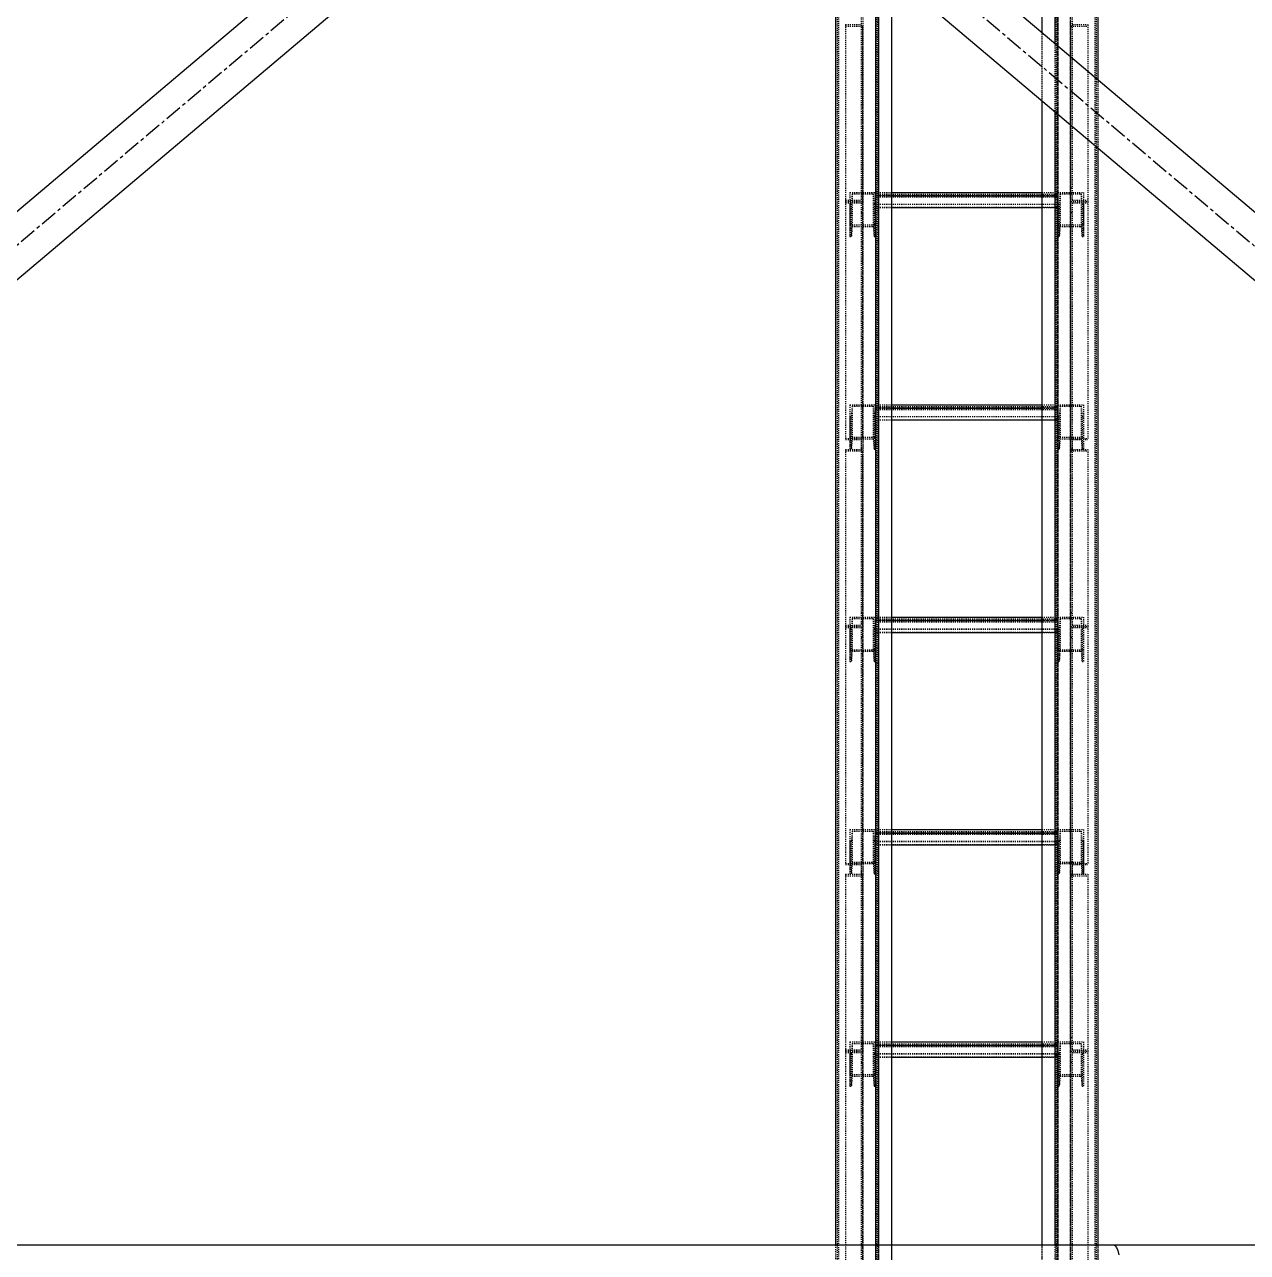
# Model space of a CAD drawing. Header units: millimetres. Extents: x 5143 to 30813, y 232 to 21408.
# Drawn here: x 25753 to 26324, y 4367 to 4940 of the extents above; entities that cross this region are included whole.
import ezdxf

# ---------------------------------------------------------------- set-up
doc = ezdxf.new("R2010")
doc.units = ezdxf.units.MM
doc.header["$LTSCALE"] = 0.25
for name, pattern in [('CENTER', [50.8, 31.75, -6.35, 6.35, -6.35]), ('XKITLINE00', [0]), ('XKITLINE02', [4, 2, -2]), ('XKITLINE03', [6, 3, -1, 1, -1])]:
    doc.linetypes.add(name, pattern=pattern)

msp = doc.modelspace()

# ---------------------------------------------------------------- linework, layer by layer
at = {"color": 3, "linetype": 'XKITLINE02'}
for p, q in [((26150.38, 5900.27), (26150.38, 4257.56)), ((26151.23, 5900.09), (26151.23, 4257.75)), ((26234.53, 5900.09), (26234.53, 4257.75)), ((26235.38, 5900.27), (26235.38, 4257.56)), ((26132.53, 5889.26), (26132.53, 4263.02)), ((26133.06, 5888.53), (26133.07, 4262.57)), ((26150.3, 5888.53), (26150.3, 4262.57)), ((26150.83, 5889.26), (26150.83, 4263.02)), ((26151.68, 5889.26), (26151.68, 4301.37)), ((26234.91, 5889.26), (26234.91, 4263.02)), ((26235.44, 5888.53), (26235.45, 4262.57)), ((26252.68, 5888.53), (26252.68, 4262.57)), ((26253.21, 5889.26), (26253.21, 4263.02)), ((26254.06, 5889.26), (26254.06, 4290.38)), ((26157.88, 5857.04), (26157.88, 4260.27)), ((26227.88, 5840.34), (26227.88, 4260.16)), ((26143.58, 4945.53), (26143.58, 4857.76)), ((26144.38, 4945.53), (26144.38, 4857.11)), ((26241.36, 4945.53), (26241.36, 4939.02)), ((26241.36, 4945.53), (26241.36, 4857.11)), ((26242.16, 4945.53), (26242.16, 4939.67)), ((26242.16, 4945.53), (26242.16, 4857.76)), ((26136.38, 4939.67), (26136.38, 4857.11)), ((26136.38, 4939.67), (26143.58, 4939.67)), ((26136.38, 4939.02), (26144.38, 4939.02)), ((26241.36, 4939.02), (26249.36, 4939.02)), ((26242.16, 4939.67), (26249.36, 4939.67)), ((26249.36, 4939.67), (26249.36, 4939.02)), ((26249.36, 4939.67), (26249.36, 4857.11)), ((26227.88, 4936.2), (26227.88, 4904.32)), ((26234.06, 4930.98), (26234.06, 4899.1)), ((26254.06, 4914.1), (26254.06, 4882.21)), ((26143.58, 4863.62), (26144.38, 4863.62)), ((26143.58, 4863.62), (26143.58, 4857.76)), ((26144.38, 4863.62), (26144.38, 4857.11)), ((26241.36, 4863.62), (26242.16, 4863.62)), ((26136.38, 4857.76), (26143.58, 4857.76)), ((26136.38, 4857.76), (26136.38, 4857.11)), ((26136.38, 4857.11), (26136.38, 4746.12)), ((26136.38, 4857.11), (26144.38, 4857.11)), ((26136.38, 4857.11), (26144.38, 4857.11)), ((26138.38, 4861.46), (26138.38, 4846.27)), ((26138.38, 4861.46), (26138.38, 4856.01)), ((26138.38, 4861.46), (26150.38, 4861.46)), ((26139.44, 4860.77), (26139.06, 4856.01)), ((26139.44, 4860.77), (26139.44, 4845.58)), ((26139.44, 4860.77), (26149.32, 4860.77)), ((26144.38, 4857.11), (26144.38, 4741.62)), ((26149.32, 4860.77), (26149.32, 4845.58)), ((26149.32, 4860.77), (26149.7, 4856.01)), ((26150.38, 4861.46), (26157.88, 4861.46)), ((26150.38, 4861.46), (26150.38, 4854.39)), ((26150.38, 4861.46), (26150.38, 4846.27)), ((26150.38, 4861.46), (26150.38, 4856.01)), ((26150.38, 4860.62), (26235.36, 4860.62)), ((26150.38, 4859.83), (26157.88, 4859.83)), ((26150.38, 4859.29), (26235.36, 4859.29)), ((26227.88, 4861.46), (26235.36, 4861.46)), ((26227.88, 4859.83), (26235.36, 4859.83)), ((26235.36, 4861.46), (26235.36, 4856.01)), ((26235.36, 4861.46), (26247.36, 4861.46)), ((26235.36, 4861.46), (26235.36, 4846.27)), ((26235.36, 4861.46), (26235.36, 4854.39)), ((26236.42, 4860.77), (26236.04, 4856.01)), ((26236.42, 4860.77), (26246.3, 4860.77)), ((26236.42, 4860.77), (26236.42, 4845.58)), ((26241.36, 4857.11), (26241.36, 4741.62)), ((26241.36, 4857.11), (26249.36, 4857.11)), ((26241.36, 4857.11), (26249.36, 4857.11)), ((26242.16, 4857.76), (26249.36, 4857.76)), ((26246.3, 4860.77), (26246.68, 4856.01)), ((26246.3, 4860.77), (26246.3, 4845.58)), ((26247.36, 4861.46), (26247.36, 4856.01)), ((26247.36, 4861.46), (26247.36, 4846.27)), ((26249.36, 4857.11), (26249.36, 4856.61)), ((26249.36, 4857.11), (26249.36, 4746.12)), ((26136.38, 4856.61), (26143.58, 4856.61)), ((26138.38, 4856.01), (26138.38, 4840.82)), ((26138.38, 4856.01), (26139.06, 4856.01)), ((26139.06, 4856.01), (26139.06, 4840.82)), ((26143.58, 4856.61), (26143.58, 4741.62)), ((26143.58, 4852.11), (26144.38, 4852.11)), ((26149.7, 4856.01), (26149.7, 4840.82)), ((26149.7, 4856.01), (26150.38, 4856.01)), ((26150.38, 4856.01), (26235.36, 4856.01)), ((26150.38, 4856.01), (26150.38, 4840.82)), ((26150.38, 4855.92), (26235.36, 4855.92)), ((26150.38, 4854.48), (26235.36, 4854.48)), ((26150.38, 4854.39), (26157.88, 4854.39)), ((26227.88, 4854.39), (26235.36, 4854.39)), ((26235.36, 4856.01), (26236.04, 4856.01)), ((26235.36, 4856.01), (26235.36, 4840.82)), ((26236.04, 4856.01), (26236.04, 4840.82)), ((26241.36, 4852.11), (26242.16, 4852.11)), ((26242.16, 4856.61), (26242.16, 4852.11)), ((26242.16, 4856.61), (26249.36, 4856.61)), ((26242.16, 4856.61), (26242.16, 4741.62)), ((26246.68, 4856.01), (26247.36, 4856.01)), ((26246.68, 4856.01), (26246.68, 4840.82)), ((26247.36, 4856.01), (26247.36, 4840.82)), ((26138.38, 4846.27), (26138.38, 4840.82)), ((26138.38, 4846.27), (26150.38, 4846.27)), ((26139.44, 4845.58), (26139.06, 4840.82)), ((26139.44, 4845.58), (26149.32, 4845.58)), ((26149.32, 4845.58), (26149.7, 4840.82)), ((26150.38, 4846.27), (26150.38, 4840.82)), ((26235.36, 4846.27), (26235.36, 4840.82)), ((26235.36, 4846.27), (26247.36, 4846.27)), ((26236.42, 4845.58), (26236.04, 4840.82)), ((26236.42, 4845.58), (26246.3, 4845.58)), ((26241.36, 4846.27), (26241.36, 4746.62)), ((26246.3, 4845.58), (26246.68, 4840.82)), ((26247.36, 4846.27), (26247.36, 4840.82)), ((26138.38, 4840.82), (26139.06, 4840.82)), ((26149.7, 4840.82), (26150.38, 4840.82)), ((26235.36, 4840.82), (26236.04, 4840.82)), ((26246.68, 4840.82), (26247.36, 4840.82)), ((26138.38, 4762.39), (26138.38, 4747.19)), ((26138.38, 4762.39), (26138.38, 4756.94)), ((26138.38, 4762.39), (26150.38, 4762.39)), ((26139.44, 4761.69), (26139.06, 4756.94)), ((26139.44, 4761.69), (26139.44, 4746.5)), ((26139.44, 4761.69), (26149.32, 4761.69)), ((26149.32, 4761.69), (26149.32, 4746.5)), ((26149.32, 4761.69), (26149.7, 4756.94)), ((26150.38, 4762.39), (26157.88, 4762.39)), ((26150.38, 4762.39), (26150.38, 4755.31)), ((26150.38, 4762.39), (26150.38, 4747.19)), ((26150.38, 4762.39), (26150.38, 4756.94)), ((26150.38, 4761.55), (26235.36, 4761.55)), ((26150.38, 4760.76), (26157.88, 4760.76)), ((26150.38, 4760.21), (26235.36, 4760.21)), ((26227.88, 4762.39), (26235.36, 4762.39)), ((26227.88, 4760.76), (26235.36, 4760.76)), ((26235.36, 4762.39), (26235.36, 4756.94)), ((26235.36, 4762.39), (26247.36, 4762.39)), ((26235.36, 4762.39), (26235.36, 4741.74)), ((26235.36, 4762.39), (26235.36, 4755.31)), ((26236.42, 4761.69), (26236.04, 4756.94)), ((26236.42, 4761.69), (26246.3, 4761.69)), ((26236.42, 4761.69), (26236.42, 4746.5)), ((26246.3, 4761.69), (26246.68, 4756.94)), ((26246.3, 4761.69), (26246.3, 4746.5)), ((26247.36, 4762.39), (26247.36, 4756.94)), ((26247.36, 4762.39), (26247.36, 4741.74)), ((26138.38, 4756.94), (26138.38, 4741.74)), ((26138.38, 4756.94), (26139.06, 4756.94)), ((26139.06, 4756.94), (26139.06, 4741.74)), ((26149.7, 4756.94), (26149.7, 4741.74)), ((26149.7, 4756.94), (26150.38, 4756.94)), ((26150.38, 4756.94), (26235.36, 4756.94)), ((26150.38, 4756.94), (26150.38, 4741.74)), ((26150.38, 4756.84), (26235.36, 4756.84)), ((26150.38, 4755.4), (26235.36, 4755.4)), ((26150.38, 4755.31), (26157.88, 4755.31)), ((26227.88, 4755.31), (26235.36, 4755.31)), ((26235.36, 4756.94), (26236.04, 4756.94)), ((26236.04, 4756.94), (26236.04, 4741.74)), ((26246.68, 4756.94), (26247.36, 4756.94)), ((26246.68, 4756.94), (26246.68, 4741.74)), ((26136.38, 4746.62), (26144.38, 4746.62)), ((26136.38, 4746.12), (26143.58, 4746.12)), ((26138.38, 4747.19), (26138.38, 4741.74)), ((26138.38, 4747.19), (26150.38, 4747.19)), ((26139.44, 4746.5), (26139.06, 4741.74)), ((26139.44, 4746.5), (26149.32, 4746.5)), ((26143.58, 4747.38), (26143.58, 4659.61)), ((26143.58, 4747.38), (26144.38, 4747.38)), ((26144.38, 4747.38), (26144.38, 4658.96)), ((26149.32, 4746.5), (26149.7, 4741.74)), ((26150.38, 4747.19), (26150.38, 4741.74)), ((26235.36, 4747.19), (26247.36, 4747.19)), ((26236.42, 4746.5), (26236.04, 4741.74)), ((26236.42, 4746.5), (26246.3, 4746.5)), ((26241.36, 4747.38), (26241.36, 4740.86)), ((26241.36, 4747.38), (26242.16, 4747.38)), ((26241.36, 4747.38), (26241.36, 4658.96)), ((26241.36, 4746.62), (26249.36, 4746.62)), ((26242.16, 4747.38), (26242.16, 4741.52)), ((26242.16, 4747.38), (26242.16, 4659.61)), ((26242.16, 4746.12), (26249.36, 4746.12)), ((26246.3, 4746.5), (26246.68, 4741.74)), ((26136.38, 4741.52), (26136.38, 4658.96)), ((26136.38, 4741.52), (26143.58, 4741.52)), ((26136.38, 4740.86), (26144.38, 4740.86)), ((26138.38, 4741.74), (26139.06, 4741.74)), ((26143.58, 4741.62), (26144.38, 4741.62)), ((26149.7, 4741.74), (26150.38, 4741.74)), ((26235.36, 4741.74), (26236.04, 4741.74)), ((26241.36, 4741.62), (26242.16, 4741.62)), ((26241.36, 4740.86), (26249.36, 4740.86)), ((26242.16, 4741.52), (26249.36, 4741.52)), ((26246.68, 4741.74), (26247.36, 4741.74)), ((26249.36, 4741.52), (26249.36, 4740.86)), ((26249.36, 4741.52), (26249.36, 4658.96)), ((26138.38, 4663.31), (26138.38, 4648.12)), ((26138.38, 4663.31), (26138.38, 4657.86)), ((26138.38, 4663.31), (26150.38, 4663.31)), ((26139.44, 4662.62), (26139.06, 4657.86)), ((26139.44, 4662.62), (26139.44, 4647.42)), ((26139.44, 4662.62), (26149.32, 4662.62)), ((26143.58, 4665.47), (26144.38, 4665.47)), ((26143.58, 4665.47), (26143.58, 4659.61)), ((26144.38, 4665.47), (26144.38, 4658.96)), ((26149.32, 4662.62), (26149.32, 4647.42)), ((26149.32, 4662.62), (26149.7, 4657.86)), ((26150.38, 4663.31), (26157.88, 4663.31)), ((26150.38, 4663.31), (26150.38, 4656.23)), ((26150.38, 4663.31), (26150.38, 4648.12)), ((26150.38, 4663.31), (26150.38, 4657.86)), ((26150.38, 4662.47), (26235.36, 4662.47)), ((26227.88, 4663.31), (26235.36, 4663.31)), ((26235.36, 4663.31), (26235.36, 4657.86)), ((26235.36, 4663.31), (26247.36, 4663.31)), ((26235.36, 4663.31), (26235.36, 4642.67)), ((26235.36, 4663.31), (26235.36, 4656.23)), ((26236.42, 4662.62), (26236.04, 4657.86)), ((26236.42, 4662.62), (26246.3, 4662.62)), ((26236.42, 4662.62), (26236.42, 4647.42)), ((26241.36, 4665.47), (26242.16, 4665.47)), ((26246.3, 4662.62), (26246.68, 4657.86)), ((26246.3, 4662.62), (26246.3, 4647.42)), ((26247.36, 4663.31), (26247.36, 4657.86)), ((26247.36, 4663.31), (26247.36, 4642.67)), ((26136.38, 4659.61), (26143.58, 4659.61)), ((26136.38, 4659.61), (26136.38, 4658.96)), ((26136.38, 4658.96), (26136.38, 4547.97)), ((26136.38, 4658.96), (26144.38, 4658.96)), ((26136.38, 4658.96), (26144.38, 4658.96)), ((26136.38, 4658.46), (26143.58, 4658.46)), ((26138.38, 4657.86), (26138.38, 4642.67)), ((26138.38, 4657.86), (26139.06, 4657.86)), ((26139.06, 4657.86), (26139.06, 4642.67)), ((26143.58, 4658.46), (26143.58, 4543.47)), ((26144.38, 4658.96), (26144.38, 4543.47)), ((26149.7, 4657.86), (26149.7, 4642.67)), ((26149.7, 4657.86), (26150.38, 4657.86)), ((26150.38, 4661.68), (26157.88, 4661.68)), ((26150.38, 4661.13), (26235.36, 4661.13)), ((26150.38, 4657.86), (26235.36, 4657.86)), ((26150.38, 4657.86), (26150.38, 4642.67)), ((26150.38, 4657.77), (26235.36, 4657.77)), ((26150.38, 4656.33), (26235.36, 4656.33)), ((26227.88, 4661.68), (26235.36, 4661.68)), ((26235.36, 4657.86), (26236.04, 4657.86)), ((26236.04, 4657.86), (26236.04, 4642.67)), ((26241.36, 4658.96), (26241.36, 4543.47)), ((26241.36, 4658.96), (26249.36, 4658.96)), ((26241.36, 4658.96), (26249.36, 4658.96)), ((26242.16, 4659.61), (26249.36, 4659.61)), ((26242.16, 4658.46), (26242.16, 4653.95)), ((26242.16, 4658.46), (26249.36, 4658.46)), ((26242.16, 4658.46), (26242.16, 4543.47)), ((26246.68, 4657.86), (26247.36, 4657.86)), ((26246.68, 4657.86), (26246.68, 4642.67)), ((26249.36, 4658.96), (26249.36, 4658.46)), ((26249.36, 4658.96), (26249.36, 4547.97)), ((26143.58, 4653.95), (26144.38, 4653.95)), ((26150.38, 4656.23), (26157.88, 4656.23)), ((26227.88, 4656.23), (26235.36, 4656.23)), ((26241.36, 4653.95), (26242.16, 4653.95)), ((26138.38, 4648.12), (26138.38, 4642.67)), ((26138.38, 4648.12), (26150.38, 4648.12)), ((26139.44, 4647.42), (26139.06, 4642.67)), ((26139.44, 4647.42), (26149.32, 4647.42)), ((26149.32, 4647.42), (26149.7, 4642.67)), ((26150.38, 4648.12), (26150.38, 4642.67)), ((26235.36, 4648.12), (26247.36, 4648.12)), ((26236.42, 4647.42), (26236.04, 4642.67)), ((26236.42, 4647.42), (26246.3, 4647.42)), ((26241.36, 4648.12), (26241.36, 4548.47)), ((26246.3, 4647.42), (26246.68, 4642.67)), ((26138.38, 4642.67), (26139.06, 4642.67)), ((26149.7, 4642.67), (26150.38, 4642.67)), ((26235.36, 4642.67), (26236.04, 4642.67)), ((26246.68, 4642.67), (26247.36, 4642.67)), ((26138.38, 4564.23), (26138.38, 4549.04)), ((26138.38, 4564.23), (26138.38, 4558.79)), ((26138.38, 4564.23), (26150.38, 4564.23)), ((26139.44, 4563.54), (26139.06, 4558.79)), ((26139.44, 4563.54), (26139.44, 4548.35)), ((26139.44, 4563.54), (26149.32, 4563.54)), ((26149.32, 4563.54), (26149.32, 4548.35)), ((26149.32, 4563.54), (26149.7, 4558.79)), ((26150.38, 4564.23), (26157.88, 4564.23)), ((26150.38, 4564.23), (26150.38, 4557.16)), ((26150.38, 4564.23), (26150.38, 4549.04)), ((26150.38, 4564.23), (26150.38, 4558.79)), ((26150.38, 4563.4), (26235.36, 4563.4)), ((26150.38, 4562.61), (26157.88, 4562.61)), ((26150.38, 4562.06), (26235.36, 4562.06)), ((26227.88, 4564.23), (26235.36, 4564.23)), ((26227.88, 4562.61), (26235.36, 4562.61)), ((26235.36, 4564.23), (26235.36, 4557.16)), ((26235.36, 4564.23), (26235.36, 4558.79)), ((26235.36, 4564.23), (26247.36, 4564.23)), ((26235.36, 4564.23), (26235.36, 4549.04)), ((26236.42, 4563.54), (26236.04, 4558.79)), ((26236.42, 4563.54), (26246.3, 4563.54)), ((26236.42, 4563.54), (26236.42, 4548.35)), ((26246.3, 4563.54), (26246.68, 4558.79)), ((26246.3, 4563.54), (26246.3, 4548.35)), ((26247.36, 4564.23), (26247.36, 4558.79)), ((26247.36, 4564.23), (26247.36, 4548.47)), ((26138.38, 4558.79), (26138.38, 4543.59)), ((26138.38, 4558.79), (26139.06, 4558.79)), ((26139.06, 4558.79), (26139.06, 4543.59)), ((26149.7, 4558.79), (26149.7, 4543.59)), ((26149.7, 4558.79), (26150.38, 4558.79)), ((26150.38, 4558.79), (26235.36, 4558.79)), ((26150.38, 4558.79), (26150.38, 4543.59)), ((26150.38, 4558.69), (26235.36, 4558.69)), ((26150.38, 4557.25), (26235.36, 4557.25)), ((26150.38, 4557.16), (26157.88, 4557.16)), ((26227.88, 4557.16), (26235.36, 4557.16)), ((26235.36, 4558.79), (26236.04, 4558.79)), ((26235.36, 4558.79), (26235.36, 4543.59)), ((26236.04, 4558.79), (26236.04, 4543.59)), ((26246.68, 4558.79), (26247.36, 4558.79)), ((26246.68, 4558.79), (26246.68, 4543.59)), ((26247.36, 4558.79), (26247.36, 4543.59)), ((26136.38, 4548.47), (26144.38, 4548.47)), ((26136.38, 4547.97), (26143.58, 4547.97)), ((26138.38, 4549.04), (26138.38, 4543.59)), ((26138.38, 4549.04), (26150.38, 4549.04)), ((26139.44, 4548.35), (26139.06, 4543.59)), ((26139.44, 4548.35), (26149.32, 4548.35)), ((26143.58, 4549.23), (26143.58, 4461.46)), ((26143.58, 4549.23), (26144.38, 4549.23)), ((26144.38, 4549.23), (26144.38, 4460.81)), ((26149.32, 4548.35), (26149.7, 4543.59)), ((26150.38, 4549.04), (26150.38, 4543.59)), ((26235.36, 4549.04), (26235.36, 4543.59)), ((26235.36, 4549.04), (26247.36, 4549.04)), ((26236.42, 4548.35), (26236.04, 4543.59)), ((26236.42, 4548.35), (26246.3, 4548.35)), ((26241.36, 4549.23), (26241.36, 4542.71)), ((26241.36, 4549.23), (26242.16, 4549.23)), ((26241.36, 4549.23), (26241.36, 4460.81)), ((26241.36, 4548.47), (26249.36, 4548.47)), ((26242.16, 4549.23), (26242.16, 4543.36)), ((26242.16, 4549.23), (26242.16, 4461.46)), ((26242.16, 4547.97), (26249.36, 4547.97)), ((26246.3, 4548.35), (26246.68, 4543.59)), ((26247.36, 4548.47), (26247.36, 4543.59)), ((26136.38, 4543.36), (26136.38, 4460.81)), ((26136.38, 4543.36), (26143.58, 4543.36)), ((26136.38, 4542.71), (26144.38, 4542.71)), ((26138.38, 4543.59), (26139.06, 4543.59)), ((26143.58, 4543.47), (26144.38, 4543.47)), ((26149.7, 4543.59), (26150.38, 4543.59)), ((26235.36, 4543.59), (26236.04, 4543.59)), ((26241.36, 4543.47), (26242.16, 4543.47)), ((26241.36, 4542.71), (26249.36, 4542.71)), ((26242.16, 4543.36), (26249.36, 4543.36)), ((26246.68, 4543.59), (26247.36, 4543.59)), ((26249.36, 4543.36), (26249.36, 4542.71)), ((26249.36, 4543.36), (26249.36, 4460.81)), ((26143.58, 4467.32), (26144.38, 4467.32)), ((26143.58, 4467.32), (26143.58, 4461.46)), ((26144.38, 4467.32), (26144.38, 4460.81)), ((26241.36, 4467.32), (26242.16, 4467.32)), ((26138.38, 4465.16), (26138.38, 4449.97)), ((26138.38, 4465.16), (26138.38, 4459.71)), ((26138.38, 4465.16), (26150.38, 4465.16)), ((26139.44, 4464.47), (26139.06, 4459.71)), ((26139.44, 4464.47), (26139.44, 4449.27)), ((26139.44, 4464.47), (26149.32, 4464.47)), ((26149.32, 4464.47), (26149.32, 4449.27)), ((26149.32, 4464.47), (26149.7, 4459.71)), ((26150.38, 4465.16), (26157.88, 4465.16)), ((26150.38, 4465.16), (26150.38, 4458.08)), ((26150.38, 4465.16), (26150.38, 4449.97)), ((26150.38, 4465.16), (26150.38, 4459.71)), ((26150.38, 4464.32), (26235.36, 4464.32)), ((26150.38, 4463.53), (26157.88, 4463.53)), ((26150.38, 4462.98), (26235.36, 4462.98)), ((26227.88, 4465.16), (26235.36, 4465.16)), ((26227.88, 4463.53), (26235.36, 4463.53)), ((26235.36, 4465.16), (26235.36, 4458.08)), ((26235.36, 4465.16), (26235.36, 4459.71)), ((26235.36, 4465.16), (26247.36, 4465.16)), ((26235.36, 4465.16), (26235.36, 4444.52)), ((26236.42, 4464.47), (26236.04, 4459.71)), ((26236.42, 4464.47), (26246.3, 4464.47)), ((26236.42, 4464.47), (26236.42, 4449.27)), ((26246.3, 4464.47), (26246.68, 4459.71)), ((26246.3, 4464.47), (26246.3, 4449.27)), ((26247.36, 4465.16), (26247.36, 4459.71)), ((26247.36, 4465.16), (26247.36, 4444.52)), ((26136.38, 4461.46), (26143.58, 4461.46)), ((26136.38, 4461.46), (26136.38, 4460.81)), ((26136.38, 4460.81), (26144.38, 4460.81)), ((26136.38, 4460.81), (26136.38, 4349.82)), ((26136.38, 4460.81), (26144.38, 4460.81)), ((26136.38, 4460.31), (26143.58, 4460.31)), ((26138.38, 4459.71), (26138.38, 4444.52)), ((26138.38, 4459.71), (26139.06, 4459.71)), ((26139.06, 4459.71), (26139.06, 4444.52)), ((26143.58, 4460.31), (26143.58, 4345.31)), ((26143.58, 4455.8), (26144.38, 4455.8)), ((26144.38, 4460.81), (26144.38, 4345.31)), ((26149.7, 4459.71), (26149.7, 4444.52)), ((26149.7, 4459.71), (26150.38, 4459.71)), ((26150.38, 4459.71), (26235.36, 4459.71)), ((26150.38, 4459.71), (26150.38, 4444.52)), ((26150.38, 4459.62), (26235.36, 4459.62)), ((26150.38, 4458.17), (26235.36, 4458.17)), ((26150.38, 4458.08), (26157.88, 4458.08)), ((26227.88, 4458.08), (26235.36, 4458.08)), ((26235.36, 4459.71), (26236.04, 4459.71)), ((26236.04, 4459.71), (26236.04, 4444.52)), ((26241.36, 4460.81), (26241.36, 4455.8)), ((26241.36, 4460.81), (26249.36, 4460.81)), ((26241.36, 4460.81), (26241.36, 4345.32)), ((26241.36, 4460.81), (26249.36, 4460.81)), ((26241.36, 4455.8), (26242.16, 4455.8)), ((26242.16, 4461.46), (26249.36, 4461.46)), ((26242.16, 4460.31), (26242.16, 4455.8)), ((26242.16, 4460.31), (26249.36, 4460.31)), ((26242.16, 4460.31), (26242.16, 4345.32)), ((26246.68, 4459.71), (26247.36, 4459.71)), ((26246.68, 4459.71), (26246.68, 4444.52)), ((26249.36, 4460.81), (26249.36, 4460.31)), ((26249.36, 4460.81), (26249.36, 4349.82)), ((26138.38, 4449.97), (26138.38, 4444.52)), ((26138.38, 4449.97), (26150.38, 4449.97)), ((26138.38, 4444.52), (26139.06, 4444.52)), ((26139.44, 4449.27), (26139.06, 4444.52)), ((26139.44, 4449.27), (26149.32, 4449.27)), ((26149.32, 4449.27), (26149.7, 4444.52)), ((26149.7, 4444.52), (26150.38, 4444.52)), ((26150.38, 4449.97), (26150.38, 4444.52)), ((26235.36, 4449.97), (26247.36, 4449.97)), ((26235.36, 4444.52), (26236.04, 4444.52)), ((26236.42, 4449.27), (26236.04, 4444.52)), ((26236.42, 4449.27), (26246.3, 4449.27)), ((26246.3, 4449.27), (26246.68, 4444.52)), ((26246.68, 4444.52), (26247.36, 4444.52)), ((26131.68, 4370.57), (26131.68, 4329.97)), ((26151.68, 4370.57), (26151.68, 4329.97)), ((26157.88, 4370.57), (26157.88, 4329.97)), ((26227.88, 4370.57), (26227.88, 4319.82)), ((26234.06, 4370.57), (26234.06, 4321.32)), ((26254.06, 4370.57), (26254.06, 4326.16))]:
    msp.add_line(p, q, dxfattribs=at)
at = {"color": 1, "linetype": 'XKITLINE03'}
for p, q in [((26150.38, 5900.27), (26150.38, 4260.27)), ((26235.38, 4260.27), (26235.38, 5900.27)), ((26241.36, 4249.09), (26241.36, 5892.62)), ((26144.38, 4857.11), (26144.38, 4939.02)), ((26241.36, 4939.02), (26241.36, 4857.11)), ((26144.38, 4746.62), (26144.38, 4857.11)), ((26150.38, 4846.27), (26150.38, 4861.46)), ((26235.36, 4859.83), (26150.38, 4859.83)), ((26235.36, 4861.46), (26235.36, 4846.27)), ((26241.36, 4857.11), (26241.36, 4746.62)), ((26150.38, 4747.19), (26150.38, 4762.39)), ((26235.36, 4760.76), (26150.38, 4760.76)), ((26235.36, 4762.39), (26235.36, 4747.19)), ((26144.38, 4658.96), (26144.38, 4740.86)), ((26241.36, 4740.86), (26241.36, 4658.96)), ((26150.38, 4648.12), (26150.38, 4663.31)), ((26235.36, 4663.31), (26235.36, 4648.12)), ((26144.38, 4548.47), (26144.38, 4658.96)), ((26235.36, 4661.68), (26150.38, 4661.68)), ((26241.36, 4658.96), (26241.36, 4548.47)), ((26150.38, 4549.04), (26150.38, 4564.23)), ((26235.36, 4562.61), (26150.38, 4562.61)), ((26235.36, 4564.23), (26235.36, 4549.04)), ((26144.38, 4460.81), (26144.38, 4542.71)), ((26241.36, 4542.71), (26241.36, 4460.81)), ((26150.38, 4449.97), (26150.38, 4465.16)), ((26235.36, 4463.53), (26150.38, 4463.53)), ((26235.36, 4465.16), (26235.36, 4449.97)), ((26144.38, 4350.32), (26144.38, 4460.81)), ((26241.36, 4460.81), (26241.36, 4350.32))]:
    msp.add_line(p, q, dxfattribs=at)
at = {"color": 8, "linetype": 'CENTER'}
for p, q in [((26903.05, 5810.27), (25173.61, 4350.27)), ((25173.61, 5810.27), (26903.05, 4350.27))]:
    msp.add_line(p, q, dxfattribs=at)
at = {"color": 7, "linetype": 'XKITLINE00'}
for p, q in [((26254.06, 5246.45), (26254.06, 4914.1)), ((26234.06, 5229.57), (26234.06, 4930.98)), ((26227.88, 5224.35), (26227.88, 4936.2)), ((26131.68, 4985.53), (26131.68, 4370.57)), ((26151.68, 4968.64), (26151.68, 4370.57)), ((26157.88, 4963.41), (26157.88, 4370.57)), ((26227.88, 4904.32), (26227.88, 4370.57)), ((26234.06, 4899.1), (26234.06, 4370.57)), ((26254.06, 4882.21), (26254.06, 4370.57)), ((26157.88, 4861.46), (26227.88, 4861.46)), ((26157.88, 4859.83), (26227.88, 4859.83)), ((26157.88, 4854.39), (26227.88, 4854.39)), ((26157.88, 4762.39), (26227.88, 4762.39)), ((26157.88, 4760.76), (26227.88, 4760.76)), ((26157.88, 4755.31), (26227.88, 4755.31)), ((26157.88, 4663.31), (26227.88, 4663.31)), ((26157.88, 4661.68), (26227.88, 4661.68)), ((26157.88, 4656.23), (26227.88, 4656.23)), ((26157.88, 4564.23), (26227.88, 4564.23)), ((26157.88, 4562.61), (26227.88, 4562.61)), ((26157.88, 4557.16), (26227.88, 4557.16)), ((26157.88, 4465.16), (26227.88, 4465.16)), ((26157.88, 4463.53), (26227.88, 4463.53)), ((26157.88, 4458.08), (26227.88, 4458.08))]:
    msp.add_line(p, q, dxfattribs=at)
at = {"color": 8, "linetype": 'XKITLINE00'}
for p, q in [((25185.79, 4376.5), (26019.45, 5080.27)), ((26054.17, 5082.85), (26891.29, 4376.14)), ((25215.69, 4369.86), (26038.33, 5064.33)), ((26036.57, 5065.82), (26860.23, 4370.49)), ((25216.54, 4370.57), (26261.35, 4370.57)), ((26261.35, 4370.57), (26262.04, 4370.27)), ((26261.35, 4370.57), (26860.12, 4370.57)), ((26261.35, 4370.57), (26262.04, 4370.27)), ((26262.04, 4370.27), (26262.7, 4369.35)), ((26262.04, 4370.27), (26262.71, 4369.35)), ((26262.7, 4369.35), (26263.33, 4367.86)), ((26262.71, 4369.35), (26263.33, 4367.86)), ((26263.33, 4367.86), (26263.9, 4365.83))]:
    msp.add_line(p, q, dxfattribs=at)
at = {"color": 1, "linetype": 'XKITLINE00'}
for centre in [(26144.38, 4939.02), (26241.36, 4939.02), (26144.38, 4857.11), (26144.38, 4857.11), (26150.38, 4861.46), (26150.38, 4859.83), (26235.36, 4861.46), (26235.36, 4859.83), (26241.36, 4857.11), (26241.36, 4857.11), (26150.38, 4846.27), (26235.36, 4846.27), (26150.38, 4762.39), (26150.38, 4760.76), (26235.36, 4762.39), (26235.36, 4760.76), (26144.38, 4746.62), (26150.38, 4747.19), (26235.36, 4747.19), (26241.36, 4746.62), (26144.38, 4740.86), (26241.36, 4740.86), (26150.38, 4663.31), (26235.36, 4663.31), (26144.38, 4658.96), (26144.38, 4658.96), (26150.38, 4661.68), (26235.36, 4661.68), (26241.36, 4658.96), (26241.36, 4658.96), (26150.38, 4648.12), (26235.36, 4648.12), (26150.38, 4564.23), (26150.38, 4562.61), (26235.36, 4564.23), (26235.36, 4562.61), (26144.38, 4548.47), (26150.38, 4549.04), (26235.36, 4549.04), (26241.36, 4548.47), (26144.38, 4542.71), (26241.36, 4542.71), (26150.38, 4465.16), (26150.38, 4463.53), (26235.36, 4465.16), (26235.36, 4463.53), (26144.38, 4460.81), (26144.38, 4460.81), (26241.36, 4460.81), (26241.36, 4460.81), (26150.38, 4449.97), (26235.36, 4449.97)]:
    msp.add_circle(centre, 0.05, dxfattribs=at)

doc.saveas('drawing.dxf')
